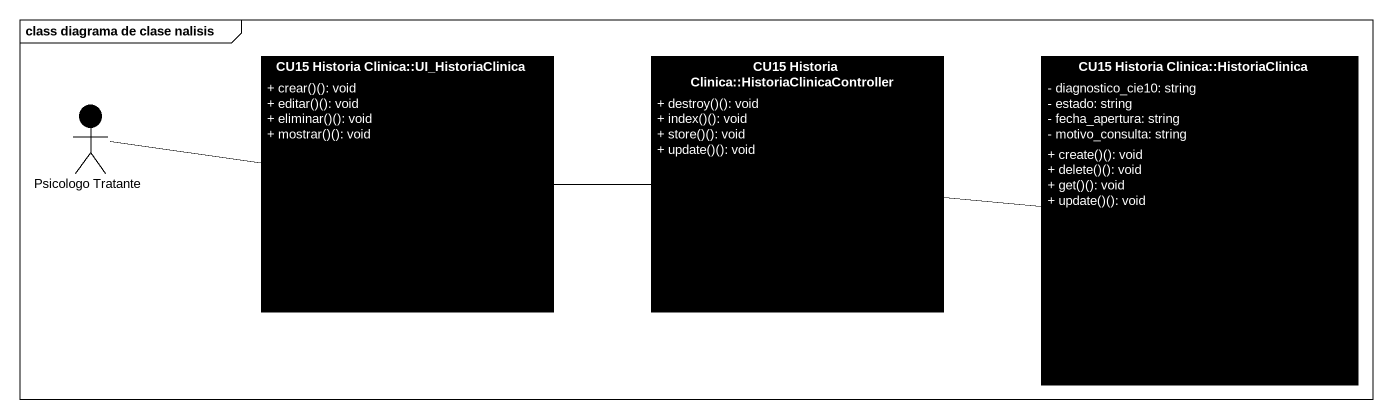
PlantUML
@startuml
mainframe class diagrama de clase nalisis
allowmixing
hide circle
hide empty members
skinparam classAttributeIconSize 0
class "CU15 Historia Clinica::UI_HistoriaClinica" as CU15_Historia_Clinica_UI #000000 {
  + crear()(): void
  + editar()(): void
  + eliminar()(): void
  + mostrar()(): void
}
class "CU15 Historia Clinica::HistoriaClinicaController" as CU15_Historia_Clinica #000000 {
  + destroy()(): void
  + index()(): void
  + store()(): void
  + update()(): void
}
class "CU15 Historia Clinica::HistoriaClinica" as CU15_Historia_Clinica_2 #000000 {
  - diagnostico_cie10: string
  - estado: string
  - fecha_apertura: string
  - motivo_consulta: string
  + create()(): void
  + delete()(): void
  + get()(): void
  + update()(): void
}
actor "Psicologo Tratante" as Psicologo_Tratante #000000
CU15_Historia_Clinica_UI -right- CU15_Historia_Clinica
CU15_Historia_Clinica -right- CU15_Historia_Clinica_2
Psicologo_Tratante -right- CU15_Historia_Clinica_UI
@enduml
